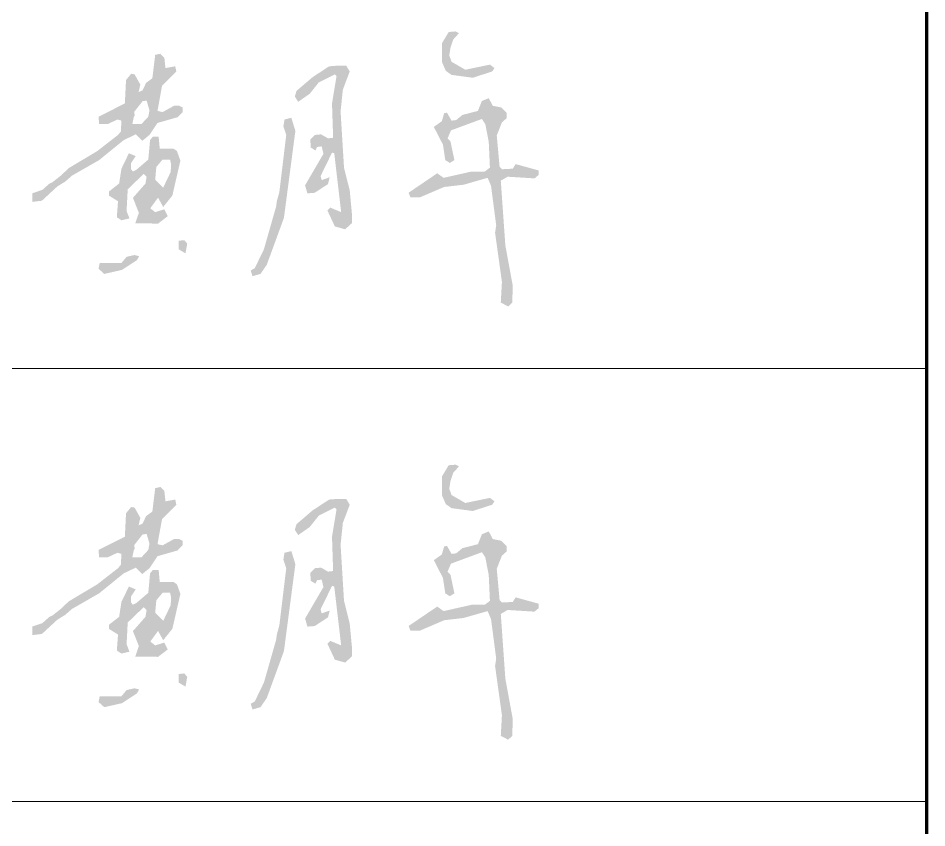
# Model space of a CAD drawing. Extents: x 3968514 to 5230306, y -516551 to -228246.
# Drawn here: x 4749125 to 4751221, y -414927 to -413058 of the extents above; entities that cross this region are included whole.
import ezdxf

# ---------------------------------------------------------------- set-up
doc = ezdxf.new("R2010")
doc.units = 0
doc.header["$LTSCALE"] = 1000
doc.header["$MEASUREMENT"] = 0
doc.layers.add('AXIS', color=3, linetype='Continuous', lineweight=15)
doc.layers.add('FRAME', color=3, linetype='Continuous', lineweight=18)

# ---------------------------------------------------------------- blocks, each defined once
blk = doc.blocks.new('A$C0B803521')
at = {"layer": 'FRAME', "lineweight": 140}
blk.add_line((-16943.1, 35252), (-16943.1, 92652), dxfattribs=at)
at = {"layer": 'FRAME', "lineweight": 18}
for p, q in [((-16943.1, 46352), (-23943.1, 46352)), ((-16943.1, 45352), (-23943.1, 45352))]:
    blk.add_line(p, q, dxfattribs=at)
blk = doc.blocks.new('FWEFS')
at = {"linetype": 'Continuous'}
h = blk.add_hatch(color=256, dxfattribs=at)
h.paths.add_polyline_path([(1917886.9, -2258309.2), (1917868.4, -2258313.2), (1917856.5, -2258327.7), (1917806.3, -2258327.7), (1917803.7, -2258340.9), (1917816.9, -2258352.8), (1917857.8, -2258343.5), (1917892.1, -2258321.1), (1917897.4, -2258311.9)])
h.paths.add_polyline_path([(1918001.7, -2258274.9), (1917988.5, -2258276.2), (1917988.5, -2258296), (1918004.3, -2258305.3), (1918008.3, -2258282.8)])
h.paths.add_polyline_path([(1917951.5, -2258088.8), (1917968.7, -2258088.8), (1917971.3, -2258100.7), (1917970, -2258117.8), (1917952.9, -2258153.5), (1917934.4, -2258135), (1917937, -2258105.9)], flags=16)
h.paths.add_polyline_path([(1917942.3, -2258036), (1917929.1, -2258036), (1917922.5, -2258043.9), (1917918.5, -2258088.8), (1917890.8, -2258112.5), (1917882.9, -2258116.5), (1917878.9, -2258111.2), (1917878.9, -2258096.7), (1917889.5, -2258080.9), (1917873.7, -2258074.3), (1917856.5, -2258109.9), (1917851.2, -2258144.2), (1917827.5, -2258162.7), (1917827.5, -2258171.9), (1917848.6, -2258185.1), (1917845.9, -2258222.1), (1917856.5, -2258229), (1917875, -2258224.7), (1917868.4, -2258207.6), (1917871, -2258157.4), (1917908, -2258121.8), (1917914.6, -2258128.4), (1917911.9, -2258144.2), (1917883, -2258177.2), (1917896.7, -2258211.7), (1917888.5, -2258235.9), (1917941, -2258236.6), (1917963.4, -2258219.5), (1917955.5, -2258203.6), (1917934.4, -2258210.2), (1917923, -2258201.3), (1917941, -2258176.8), (1917952.9, -2258198.3), (1917974, -2258171.9), (1917992.5, -2258091.4), (1917984.5, -2258069), (1917976.6, -2258063.7), (1917944.9, -2258063.7)])
h.paths.add_polyline_path([(1918248.5, -2257992.4), (1918232.7, -2257996.4), (1918230.1, -2258012.2), (1918236.7, -2258032), (1918220.8, -2258164), (1918215, -2258185.1), (1918213.3, -2258197.7), (1918185.2, -2258296), (1918164.1, -2258339.6), (1918154.8, -2258344.9), (1918158.8, -2258358.1), (1918177.3, -2258352.8), (1918191.8, -2258331.7), (1918231.4, -2258223.4), (1918257.8, -2258022.8)])
h.paths.add_polyline_path([(1917914.6, -2257952.8), (1917921.2, -2257975.3), (1917918.5, -2257989.8), (1917902.7, -2258006.9), (1917881.6, -2258006.9), (1917885, -2257990.5), (1917886.8, -2257987.1), (1917886.4, -2257978.1), (1917905.3, -2257954.1)], flags=16)
h.paths.add_polyline_path([(1918703.9, -2257947.1), (1918688.1, -2257953.7), (1918678.9, -2257976.6), (1918643.2, -2257985.8), (1918628.7, -2257997.7), (1918618.1, -2257999), (1918607.6, -2257980.5), (1918601, -2257981.9), (1918595.7, -2258000.3), (1918577.2, -2258013.5), (1918598.3, -2258054.5), (1918603.6, -2258090.1), (1918614.2, -2258096.7), (1918624.7, -2258090.1), (1918615.5, -2258046.5), (1918608.9, -2258039.9), (1918616.8, -2258021.5), (1918688.1, -2257995.1), (1918696, -2258006.9), (1918703.9, -2258047.9), (1918706.6, -2258107.3), (1918694.7, -2258116.5), (1918664.3, -2258116.5), (1918599.7, -2258131), (1918585.1, -2258120.5), (1918519.1, -2258165.3), (1918523.1, -2258175.9), (1918545.5, -2258175.9), (1918601, -2258152.1), (1918645.9, -2258146.9), (1918701.3, -2258131), (1918709.2, -2258149.5), (1918721.1, -2258240.6), (1918718.5, -2258257.7), (1918734.3, -2258371.3), (1918731.7, -2258418.8), (1918748.8, -2258428), (1918758.1, -2258418.8), (1918759.4, -2258380.5), (1918742.2, -2258286.8), (1918731.7, -2258137.6), (1918747.5, -2258128.4), (1918809.5, -2258132.3), (1918818.8, -2258124.4), (1918818.8, -2258113.9), (1918766, -2258099.3), (1918759.4, -2258109.9), (1918734.3, -2258111.2), (1918729, -2258105.9), (1918722.4, -2258033.3), (1918734.3, -2258003), (1918744.9, -2257993.7), (1918744.9, -2257980.5), (1918733, -2257968.7), (1918713.2, -2257964.7)])
h.paths.add_polyline_path([(1918352.8, -2257872.3), (1918335.7, -2257873.6), (1918297.4, -2257898.7), (1918260.4, -2257930.4), (1918256.5, -2257943.6), (1918264.4, -2257955.5), (1918290.8, -2257937), (1918311.9, -2257910.6), (1918348.9, -2257892.1), (1918352.8, -2257896.1), (1918342.3, -2257959.4), (1918344.9, -2258038.6), (1918333, -2258039.9), (1918317.2, -2258030.7), (1918302.7, -2258032), (1918292.1, -2258042.6), (1918293.4, -2258061.1), (1918304, -2258067.7), (1918307.9, -2258059.7), (1918318.5, -2258058.4), (1918322.5, -2258075.6), (1918280.2, -2258148.2), (1918285.5, -2258166.7), (1918297.2, -2258166.1), (1918302.7, -2258165.3), (1918333, -2258145.5), (1918337, -2258129.7), (1918318.5, -2258136.3), (1918315.9, -2258127.1), (1918342.3, -2258072.9), (1918347.5, -2258074.3), (1918363.4, -2258210.2), (1918338.3, -2258199.7), (1918331.7, -2258206.3), (1918348.9, -2258243.2), (1918372.6, -2258249.8), (1918388.5, -2258235.3), (1918388.5, -2258216.8), (1918383.2, -2258160.1), (1918370, -2258107.3), (1918362.1, -2257977.9), (1918367.3, -2257927.7), (1918383.2, -2257885.5), (1918375.3, -2257872.3)])
h.paths.add_polyline_path([(1917946.3, -2257844.6), (1917934.4, -2257847.2), (1917927.8, -2257901.3), (1917913.3, -2257911.9), (1917905.3, -2257929.1), (1917896.1, -2257933), (1917900.1, -2257915.9), (1917886.9, -2257892.1), (1917878.9, -2257890.8), (1917867.1, -2257905.3), (1917864.4, -2257959.4), (1917803.7, -2257989.8), (1917805, -2258006.9), (1917824.8, -2258006.9), (1917847.3, -2257996.4), (1917856.5, -2257999), (1917855.2, -2258024.1), (1917848.6, -2258032), (1917801.1, -2258069), (1917734.8, -2258108.7), (1917717.4, -2258125.3), (1917696.8, -2258141.6), (1917693.8, -2258142.6), (1917688.9, -2258145.5), (1917674.3, -2258158.7), (1917650.6, -2258166.7), (1917650.6, -2258186.5), (1917673, -2258183.8), (1917708.7, -2258150.8), (1917726.7, -2258139.8), (1917742.7, -2258125.8), (1917805, -2258090.1), (1917861.8, -2258043.9), (1917889.5, -2258030.7), (1917904.6, -2258045.5), (1917921.2, -2258032), (1917939.7, -2258004.3), (1917985.9, -2257991.1), (1917997.7, -2257979.2), (1917997.7, -2257968.7), (1917989.8, -2257964.7), (1917977.9, -2257964.7), (1917951.5, -2257979.2), (1917939.7, -2257976.6), (1917950.2, -2257918.5), (1917983.2, -2257885.5), (1917980.6, -2257873.6), (1917958.1, -2257877.6), (1917955.5, -2257853.8)])
h.paths.add_polyline_path([(1918627.4, -2257793.1), (1918611.5, -2257794.4), (1918595.7, -2257820.8), (1918595.7, -2257863.1), (1918604.9, -2257884.2), (1918618.1, -2257893.4), (1918667, -2257900), (1918711.9, -2257885.5), (1918717.1, -2257877.6), (1918706.6, -2257869.7), (1918649.8, -2257881.5), (1918618.1, -2257863.1), (1918612.9, -2257848.5), (1918615.5, -2257831.4), (1918622.1, -2257811.6), (1918635.3, -2257797.1)])
h = blk.add_hatch(color=256, dxfattribs=at)
h.paths.add_polyline_path([(1917886.9, -2259309.2), (1917868.4, -2259313.2), (1917856.5, -2259327.7), (1917806.3, -2259327.7), (1917803.7, -2259340.9), (1917816.9, -2259352.8), (1917857.8, -2259343.5), (1917892.1, -2259321.1), (1917897.4, -2259311.9)])
h.paths.add_polyline_path([(1918001.7, -2259274.9), (1917988.5, -2259276.2), (1917988.5, -2259296), (1918004.3, -2259305.3), (1918008.3, -2259282.8)])
h.paths.add_polyline_path([(1917951.5, -2259088.8), (1917968.7, -2259088.8), (1917971.3, -2259100.7), (1917970, -2259117.8), (1917952.9, -2259153.5), (1917934.4, -2259135), (1917937, -2259105.9)], flags=16)
h.paths.add_polyline_path([(1917942.3, -2259036), (1917929.1, -2259036), (1917922.5, -2259043.9), (1917918.5, -2259088.8), (1917890.8, -2259112.5), (1917882.9, -2259116.5), (1917878.9, -2259111.2), (1917878.9, -2259096.7), (1917889.5, -2259080.9), (1917873.7, -2259074.3), (1917856.5, -2259109.9), (1917851.2, -2259144.2), (1917827.5, -2259162.7), (1917827.5, -2259171.9), (1917848.6, -2259185.1), (1917845.9, -2259222.1), (1917856.5, -2259229), (1917875, -2259224.7), (1917868.4, -2259207.6), (1917871, -2259157.4), (1917908, -2259121.8), (1917914.6, -2259128.4), (1917911.9, -2259144.2), (1917883, -2259177.2), (1917896.7, -2259211.7), (1917888.5, -2259235.9), (1917941, -2259236.6), (1917963.4, -2259219.5), (1917955.5, -2259203.6), (1917934.4, -2259210.2), (1917923, -2259201.3), (1917941, -2259176.8), (1917952.9, -2259198.3), (1917974, -2259171.9), (1917992.5, -2259091.4), (1917984.5, -2259069), (1917976.6, -2259063.7), (1917944.9, -2259063.7)])
h.paths.add_polyline_path([(1918248.5, -2258992.4), (1918232.7, -2258996.4), (1918230.1, -2259012.2), (1918236.7, -2259032), (1918220.8, -2259164), (1918215, -2259185.1), (1918213.3, -2259197.7), (1918185.2, -2259296), (1918164.1, -2259339.6), (1918154.8, -2259344.9), (1918158.8, -2259358.1), (1918177.3, -2259352.8), (1918191.8, -2259331.7), (1918231.4, -2259223.4), (1918257.8, -2259022.8)])
h.paths.add_polyline_path([(1917914.6, -2258952.8), (1917921.2, -2258975.3), (1917918.5, -2258989.8), (1917902.7, -2259006.9), (1917881.6, -2259006.9), (1917885, -2258990.5), (1917886.8, -2258987.1), (1917886.4, -2258978.1), (1917905.3, -2258954.1)], flags=16)
h.paths.add_polyline_path([(1918703.9, -2258947.1), (1918688.1, -2258953.7), (1918678.9, -2258976.6), (1918643.2, -2258985.8), (1918628.7, -2258997.7), (1918618.1, -2258999), (1918607.6, -2258980.5), (1918601, -2258981.9), (1918595.7, -2259000.3), (1918577.2, -2259013.5), (1918598.3, -2259054.5), (1918603.6, -2259090.1), (1918614.2, -2259096.7), (1918624.7, -2259090.1), (1918615.5, -2259046.5), (1918608.9, -2259039.9), (1918616.8, -2259021.5), (1918688.1, -2258995.1), (1918696, -2259006.9), (1918703.9, -2259047.9), (1918706.6, -2259107.3), (1918694.7, -2259116.5), (1918664.3, -2259116.5), (1918599.7, -2259131), (1918585.1, -2259120.5), (1918519.1, -2259165.3), (1918523.1, -2259175.9), (1918545.5, -2259175.9), (1918601, -2259152.1), (1918645.9, -2259146.9), (1918701.3, -2259131), (1918709.2, -2259149.5), (1918721.1, -2259240.6), (1918718.5, -2259257.7), (1918734.3, -2259371.3), (1918731.7, -2259418.8), (1918748.8, -2259428), (1918758.1, -2259418.8), (1918759.4, -2259380.5), (1918742.2, -2259286.8), (1918731.7, -2259137.6), (1918747.5, -2259128.4), (1918809.5, -2259132.3), (1918818.8, -2259124.4), (1918818.8, -2259113.9), (1918766, -2259099.3), (1918759.4, -2259109.9), (1918734.3, -2259111.2), (1918729, -2259105.9), (1918722.4, -2259033.3), (1918734.3, -2259003), (1918744.9, -2258993.7), (1918744.9, -2258980.5), (1918733, -2258968.7), (1918713.2, -2258964.7)])
h.paths.add_polyline_path([(1918352.8, -2258872.3), (1918335.7, -2258873.6), (1918297.4, -2258898.7), (1918260.4, -2258930.4), (1918256.5, -2258943.6), (1918264.4, -2258955.5), (1918290.8, -2258937), (1918311.9, -2258910.6), (1918348.9, -2258892.1), (1918352.8, -2258896.1), (1918342.3, -2258959.4), (1918344.9, -2259038.6), (1918333, -2259039.9), (1918317.2, -2259030.7), (1918302.7, -2259032), (1918292.1, -2259042.6), (1918293.4, -2259061.1), (1918304, -2259067.7), (1918307.9, -2259059.7), (1918318.5, -2259058.4), (1918322.5, -2259075.6), (1918280.2, -2259148.2), (1918285.5, -2259166.7), (1918297.2, -2259166.1), (1918302.7, -2259165.3), (1918333, -2259145.5), (1918337, -2259129.7), (1918318.5, -2259136.3), (1918315.9, -2259127.1), (1918342.3, -2259072.9), (1918347.5, -2259074.3), (1918363.4, -2259210.2), (1918338.3, -2259199.7), (1918331.7, -2259206.3), (1918348.9, -2259243.2), (1918372.6, -2259249.8), (1918388.5, -2259235.3), (1918388.5, -2259216.8), (1918383.2, -2259160.1), (1918370, -2259107.3), (1918362.1, -2258977.9), (1918367.3, -2258927.7), (1918383.2, -2258885.5), (1918375.3, -2258872.3)])
h.paths.add_polyline_path([(1917946.3, -2258844.6), (1917934.4, -2258847.2), (1917927.8, -2258901.3), (1917913.3, -2258911.9), (1917905.3, -2258929.1), (1917896.1, -2258933), (1917900.1, -2258915.9), (1917886.9, -2258892.1), (1917878.9, -2258890.8), (1917867.1, -2258905.3), (1917864.4, -2258959.4), (1917803.7, -2258989.8), (1917805, -2259006.9), (1917824.8, -2259006.9), (1917847.3, -2258996.4), (1917856.5, -2258999), (1917855.2, -2259024.1), (1917848.6, -2259032), (1917801.1, -2259069), (1917734.8, -2259108.7), (1917717.4, -2259125.3), (1917696.8, -2259141.6), (1917693.8, -2259142.6), (1917688.9, -2259145.5), (1917674.3, -2259158.7), (1917650.6, -2259166.7), (1917650.6, -2259186.5), (1917673, -2259183.8), (1917708.7, -2259150.8), (1917726.7, -2259139.8), (1917742.7, -2259125.8), (1917805, -2259090.1), (1917861.8, -2259043.9), (1917889.5, -2259030.7), (1917904.6, -2259045.5), (1917921.2, -2259032), (1917939.7, -2259004.3), (1917985.9, -2258991.1), (1917997.7, -2258979.2), (1917997.7, -2258968.7), (1917989.8, -2258964.7), (1917977.9, -2258964.7), (1917951.5, -2258979.2), (1917939.7, -2258976.6), (1917950.2, -2258918.5), (1917983.2, -2258885.5), (1917980.6, -2258873.6), (1917958.1, -2258877.6), (1917955.5, -2258853.8)])
h.paths.add_polyline_path([(1918627.4, -2258793.1), (1918611.5, -2258794.4), (1918595.7, -2258820.8), (1918595.7, -2258863.1), (1918604.9, -2258884.2), (1918618.1, -2258893.4), (1918667, -2258900), (1918711.9, -2258885.5), (1918717.1, -2258877.6), (1918706.6, -2258869.7), (1918649.8, -2258881.5), (1918618.1, -2258863.1), (1918612.9, -2258848.5), (1918615.5, -2258831.4), (1918622.1, -2258811.6), (1918635.3, -2258797.1)])

msp = doc.modelspace()

# ---------------------------------------------------------------- block references
msp.add_blockref('A$C0B803521', (4768163.98699, -460218.25571))
at = {"layer": 'AXIS', "color": 3}
msp.add_blockref('FWEFS', (2831506.28487, 1844704.54548), dxfattribs=at)

doc.saveas('drawing.dxf')
